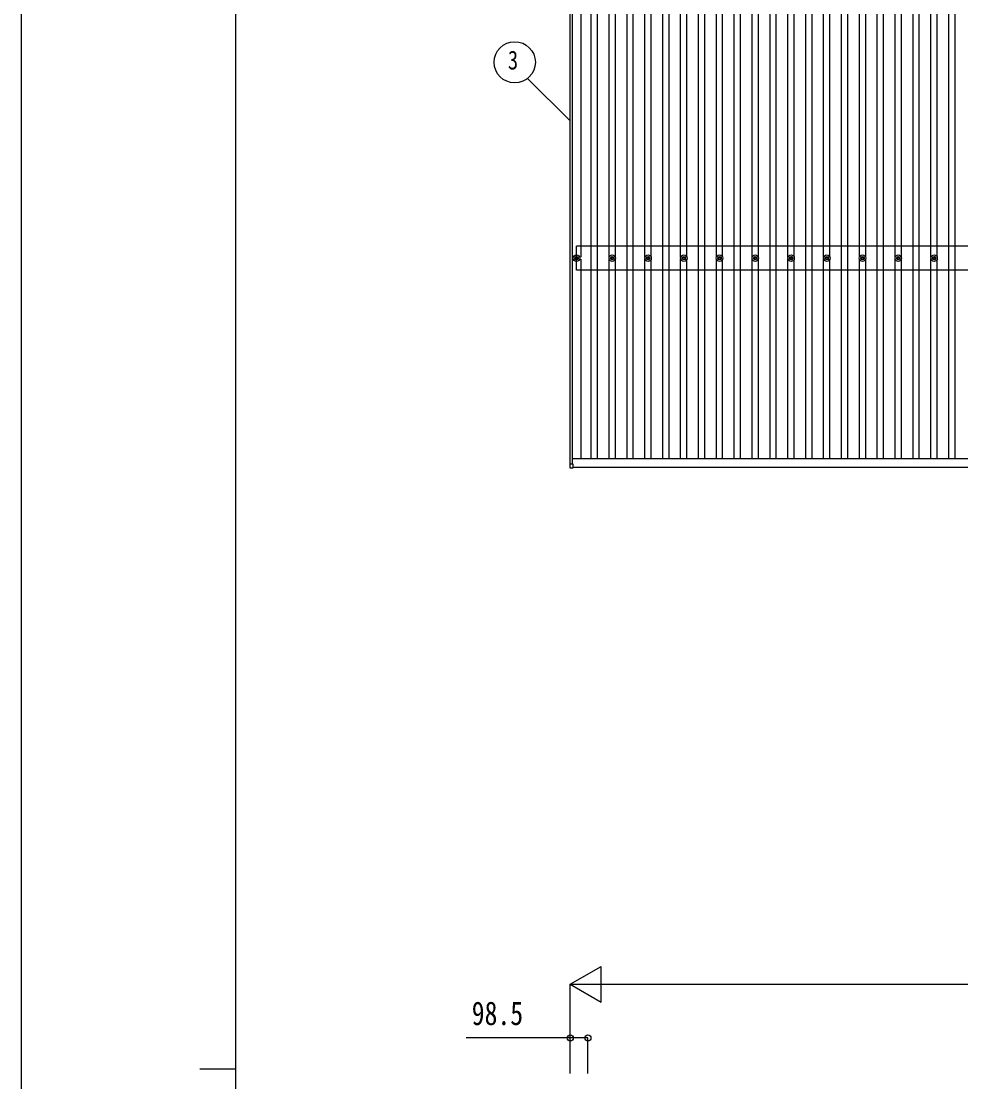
# Model space of a CAD drawing. Units: millimetres, scale not verified. Extents: x -16820 to 16820, y -11880 to 11880.
# Drawn here: x -16820 to -11564, y 428 to 6359 of the extents above; entities that cross this region are included whole.
import ezdxf
from ezdxf.enums import TextEntityAlignment as Align

# ---------------------------------------------------------------- set-up
doc = ezdxf.new("R2010")
doc.units = ezdxf.units.MM
doc.header["$LTSCALE"] = 50
for name, color, linetype in [('0-4_YKK_13', 4, 'Continuous'), ('0-5_YKK_A1', 4, 'Continuous'), ('0-6_YKK_D', 6, 'Continuous'), ('0-7_YKK_ZWAK', 7, 'Continuous')]:
    doc.layers.add(name, color=color, linetype=linetype)
doc.styles.add('ＭＳ ゴシック', font='')
doc.styles.get('ＭＳ ゴシック').set_extended_font_data('MS Gothic')

msp = doc.modelspace()

# ---------------------------------------------------------------- linework, layer by layer
at = {"layer": '0-4_YKK_13'}
for p, q in [((-13715.17, 5043.72), (-13715.17, 5039.3)), ((-13715.17, 5043.72), (-13715.17, 5039.3)), ((-13711.67, 5043.72), (-13711.67, 5039.3)), ((-13711.67, 5043.72), (-13711.67, 5039.3)), ((-13515.17, 5043.72), (-13515.17, 5039.3)), ((-13511.67, 5043.72), (-13511.67, 5039.3)), ((-13315.17, 5043.72), (-13315.17, 5039.3)), ((-13311.67, 5043.72), (-13311.67, 5039.3)), ((-13115.17, 5043.72), (-13115.17, 5039.3)), ((-13111.67, 5043.72), (-13111.67, 5039.3)), ((-12915.17, 5043.72), (-12915.17, 5039.3)), ((-12911.67, 5043.72), (-12911.67, 5039.3)), ((-12715.17, 5043.72), (-12715.17, 5039.3)), ((-12711.67, 5043.72), (-12711.67, 5039.3)), ((-12515.17, 5043.72), (-12515.17, 5039.3)), ((-12511.67, 5043.72), (-12511.67, 5039.3)), ((-12315.17, 5043.72), (-12315.17, 5039.3)), ((-12311.67, 5043.72), (-12311.67, 5039.3)), ((-12115.17, 5043.72), (-12115.17, 5039.3)), ((-12111.67, 5043.72), (-12111.67, 5039.3)), ((-11915.17, 5043.72), (-11915.17, 5039.3)), ((-11911.67, 5043.72), (-11911.67, 5039.3)), ((-11715.17, 5043.72), (-11715.17, 5039.3)), ((-11711.67, 5043.72), (-11711.67, 5039.3)), ((-13723.42, 5035.47), (-13719, 5035.47)), ((-13723.42, 5035.47), (-13719, 5035.47)), ((-13723.42, 5031.97), (-13719, 5031.97)), ((-13723.42, 5031.97), (-13719, 5031.97)), ((-13715.17, 5028.14), (-13715.17, 5023.72)), ((-13715.17, 5028.14), (-13715.17, 5023.72)), ((-13711.67, 5028.14), (-13711.67, 5023.72)), ((-13711.67, 5028.14), (-13711.67, 5023.72)), ((-13707.84, 5035.47), (-13703.42, 5035.47)), ((-13707.84, 5035.47), (-13703.42, 5035.47)), ((-13707.84, 5031.97), (-13703.42, 5031.97)), ((-13707.84, 5031.97), (-13703.42, 5031.97)), ((-13523.42, 5035.47), (-13519, 5035.47)), ((-13523.42, 5031.97), (-13519, 5031.97)), ((-13515.17, 5028.14), (-13515.17, 5023.72)), ((-13511.67, 5028.14), (-13511.67, 5023.72)), ((-13507.84, 5035.47), (-13503.42, 5035.47)), ((-13507.84, 5031.97), (-13503.42, 5031.97)), ((-13323.42, 5035.47), (-13319.01, 5035.47)), ((-13323.42, 5031.97), (-13319.01, 5031.97)), ((-13315.17, 5028.14), (-13315.17, 5023.72)), ((-13311.67, 5028.14), (-13311.67, 5023.72)), ((-13307.84, 5035.47), (-13303.43, 5035.47)), ((-13307.84, 5031.97), (-13303.43, 5031.97)), ((-13123.42, 5035.47), (-13119.01, 5035.47)), ((-13123.42, 5031.97), (-13119.01, 5031.97)), ((-13115.17, 5028.14), (-13115.17, 5023.72)), ((-13111.67, 5028.14), (-13111.67, 5023.72)), ((-13107.84, 5035.47), (-13103.43, 5035.47)), ((-13107.84, 5031.97), (-13103.43, 5031.97)), ((-12923.42, 5035.47), (-12919.01, 5035.47)), ((-12923.42, 5031.97), (-12919.01, 5031.97)), ((-12915.17, 5028.14), (-12915.17, 5023.72)), ((-12911.67, 5028.14), (-12911.67, 5023.72)), ((-12907.84, 5035.47), (-12903.43, 5035.47)), ((-12907.84, 5031.97), (-12903.43, 5031.97)), ((-12723.42, 5035.47), (-12719.01, 5035.47)), ((-12723.42, 5031.97), (-12719.01, 5031.97)), ((-12715.17, 5028.14), (-12715.17, 5023.72)), ((-12711.67, 5028.14), (-12711.67, 5023.72)), ((-12707.84, 5035.47), (-12703.43, 5035.47)), ((-12707.84, 5031.97), (-12703.43, 5031.97)), ((-12523.42, 5035.47), (-12519.01, 5035.47)), ((-12523.42, 5031.97), (-12519.01, 5031.97)), ((-12515.17, 5028.14), (-12515.17, 5023.72)), ((-12511.67, 5028.14), (-12511.67, 5023.72)), ((-12507.84, 5035.47), (-12503.43, 5035.47)), ((-12507.84, 5031.97), (-12503.43, 5031.97)), ((-12323.42, 5035.47), (-12319.01, 5035.47)), ((-12323.42, 5031.97), (-12319.01, 5031.97)), ((-12315.17, 5028.14), (-12315.17, 5023.72)), ((-12311.67, 5028.14), (-12311.67, 5023.72)), ((-12307.84, 5035.47), (-12303.43, 5035.47)), ((-12307.84, 5031.97), (-12303.43, 5031.97)), ((-12123.42, 5035.47), (-12119.01, 5035.47)), ((-12123.42, 5031.97), (-12119.01, 5031.97)), ((-12115.17, 5028.14), (-12115.17, 5023.72)), ((-12111.67, 5028.14), (-12111.67, 5023.72)), ((-12107.84, 5035.47), (-12103.43, 5035.47)), ((-12107.84, 5031.97), (-12103.43, 5031.97)), ((-11923.42, 5035.47), (-11919.01, 5035.47)), ((-11923.42, 5031.97), (-11919.01, 5031.97)), ((-11915.17, 5028.14), (-11915.17, 5023.72)), ((-11911.67, 5028.14), (-11911.67, 5023.72)), ((-11907.84, 5035.47), (-11903.43, 5035.47)), ((-11907.84, 5031.97), (-11903.43, 5031.97)), ((-11723.42, 5035.47), (-11719.01, 5035.47)), ((-11723.42, 5031.97), (-11719.01, 5031.97)), ((-11715.17, 5028.14), (-11715.17, 5023.72)), ((-11711.67, 5028.14), (-11711.67, 5023.72)), ((-11707.84, 5035.47), (-11703.43, 5035.47)), ((-11707.84, 5031.97), (-11703.43, 5031.97)), ((-13751.72, 3880.82), (-13751.72, 3862.82)), ((-13732.72, 3881.82), (-13750.72, 3881.82)), ((-13750.72, 3861.82), (-13732.72, 3861.82)), ((-13731.72, 3862.82), (-13731.72, 3880.82))]:
    msp.add_line(p, q, dxfattribs=at)
for centre, radius in [((-13713.42, 5033.72), 18.25), ((-13713.42, 5033.72), 18.25), ((-13713.42, 5033.72), 10.15), ((-13713.42, 5033.72), 10.15), ((-13513.42, 5033.72), 18.25), ((-13513.42, 5033.72), 10.15), ((-13313.42, 5033.72), 18.25), ((-13313.42, 5033.72), 10.15), ((-13113.42, 5033.72), 18.25), ((-13113.42, 5033.72), 10.15), ((-12913.42, 5033.72), 18.25), ((-12913.42, 5033.72), 10.15), ((-12713.42, 5033.72), 18.25), ((-12713.42, 5033.72), 10.15), ((-12513.42, 5033.72), 18.25), ((-12513.42, 5033.72), 10.15), ((-12313.42, 5033.72), 18.25), ((-12313.42, 5033.72), 10.15), ((-12113.42, 5033.72), 18.25), ((-12113.42, 5033.72), 10.15), ((-11913.42, 5033.72), 18.25), ((-11913.42, 5033.72), 10.15), ((-11713.42, 5033.72), 18.25), ((-11713.42, 5033.72), 10.15), ((-13713.42, 5033.72), 5.85), ((-13713.42, 5033.72), 5.85), ((-13713.42, 5033.72), 5.25), ((-13713.42, 5033.72), 5.25), ((-13513.42, 5033.72), 5.85), ((-13513.42, 5033.72), 5.25), ((-13313.42, 5033.72), 5.85), ((-13313.42, 5033.72), 5.25), ((-13113.42, 5033.72), 5.85), ((-13113.42, 5033.72), 5.25), ((-12913.42, 5033.72), 5.85), ((-12913.42, 5033.72), 5.25), ((-12713.42, 5033.72), 5.85), ((-12713.42, 5033.72), 5.25), ((-12513.42, 5033.72), 5.85), ((-12513.42, 5033.72), 5.25), ((-12313.42, 5033.72), 5.85), ((-12313.42, 5033.72), 5.25), ((-12113.42, 5033.72), 5.85), ((-12113.42, 5033.72), 5.25), ((-11913.42, 5033.72), 5.85), ((-11913.42, 5033.72), 5.25), ((-11713.42, 5033.72), 5.85), ((-11713.42, 5033.72), 5.25)]:
    msp.add_circle(centre, radius, dxfattribs=at)
for centre, start, end in [((-13750.72, 3880.82), 90, 180), ((-13750.72, 3862.82), 180, 270), ((-13732.72, 3880.82), 0, 90), ((-13732.72, 3862.82), 270, 0)]:
    msp.add_arc(centre, 1, start, end, dxfattribs=at)
at = {"layer": '0-5_YKK_A1'}
for p, q in [((-13748.42, 3881.78), (-13748.42, 9280.2)), ((-13736.42, 3881.78), (-13736.42, 9280.2)), ((-13686.92, 5038.9), (-13686.92, 9254.11)), ((-13630.92, 3913.1), (-13630.92, 9254.11)), ((-13595.92, 3913.1), (-13595.92, 9254.11)), ((-13430.92, 3913.1), (-13430.92, 9254.11)), ((-13395.92, 3913.1), (-13395.92, 9254.11)), ((-13230.92, 3913.1), (-13230.92, 9254.11)), ((-13195.92, 3913.1), (-13195.92, 9254.11)), ((-13030.92, 3913.1), (-13030.92, 9254.11)), ((-12995.92, 3913.1), (-12995.92, 9254.11)), ((-12830.92, 3913.1), (-12830.92, 9254.11)), ((-12795.92, 3913.1), (-12795.92, 9254.11)), ((-12630.92, 3913.1), (-12630.92, 9254.11)), ((-12595.92, 3913.1), (-12595.92, 9254.11)), ((-12430.92, 3913.1), (-12430.92, 9254.11)), ((-12395.92, 3913.1), (-12395.92, 9254.11)), ((-12230.92, 3913.1), (-12230.92, 9254.11)), ((-12195.92, 3913.1), (-12195.92, 9254.11)), ((-12030.92, 3913.1), (-12030.92, 9254.11)), ((-11995.92, 3913.1), (-11995.92, 9254.11)), ((-11830.92, 3913.1), (-11830.92, 9254.11)), ((-11795.92, 3913.1), (-11795.92, 9254.11)), ((-11630.92, 3913.1), (-11630.92, 9254.11)), ((-11595.92, 3913.1), (-11595.92, 9254.11)), ((-13530.92, 5038.9), (-13530.92, 8128.54)), ((-13495.92, 5038.9), (-13495.92, 8128.54)), ((-13330.92, 5038.9), (-13330.92, 8128.53)), ((-13295.92, 5038.9), (-13295.92, 8128.55)), ((-13130.92, 5038.9), (-13130.92, 8128.53)), ((-13095.92, 5038.9), (-13095.92, 8128.55)), ((-12930.92, 5038.9), (-12930.92, 8128.53)), ((-12895.92, 5038.9), (-12895.92, 8128.55)), ((-12730.92, 5038.9), (-12730.92, 8128.53)), ((-12695.92, 5038.9), (-12695.92, 8128.55)), ((-12530.92, 5038.9), (-12530.92, 8128.53)), ((-12495.92, 5038.9), (-12495.92, 8128.55)), ((-12330.92, 5038.9), (-12330.92, 8128.53)), ((-12295.92, 5038.9), (-12295.92, 8128.55)), ((-12130.92, 5038.9), (-12130.92, 8128.53)), ((-12095.92, 5038.9), (-12095.92, 8128.55)), ((-11930.92, 5038.9), (-11930.92, 8128.53)), ((-11895.92, 5038.9), (-11895.92, 8128.55)), ((-11730.92, 5038.9), (-11730.92, 8128.53)), ((-11695.92, 5038.9), (-11695.92, 8128.55)), ((-6513.42, 5100.72), (-13713.42, 5100.72)), ((-13713.42, 4966.72), (-13713.42, 5100.72)), ((-13686.92, 3913.1), (-13686.92, 5028.54)), ((-13530.92, 3913.1), (-13530.92, 5028.54)), ((-13495.92, 3913.1), (-13495.92, 5028.54)), ((-13330.92, 3913.1), (-13330.92, 5028.54)), ((-13295.92, 3913.1), (-13295.92, 5028.54)), ((-13130.92, 3913.1), (-13130.92, 5028.54)), ((-13095.92, 3913.1), (-13095.92, 5028.54)), ((-12930.92, 3913.1), (-12930.92, 5028.54)), ((-12895.92, 3913.1), (-12895.92, 5028.54)), ((-12730.92, 3913.1), (-12730.92, 5028.54)), ((-12695.92, 3913.1), (-12695.92, 5028.54)), ((-12530.92, 3913.1), (-12530.92, 5028.54)), ((-12495.92, 3913.1), (-12495.92, 5028.54)), ((-12330.92, 3913.1), (-12330.92, 5028.54)), ((-12295.92, 3913.1), (-12295.92, 5028.54)), ((-12130.92, 3913.1), (-12130.92, 5028.54)), ((-12095.92, 3913.1), (-12095.92, 5028.54)), ((-11930.92, 3913.1), (-11930.92, 5028.54)), ((-11895.92, 3913.1), (-11895.92, 5028.54)), ((-11730.92, 3913.1), (-11730.92, 5028.54)), ((-11695.92, 3913.1), (-11695.92, 5028.54)), ((-6513.42, 4966.72), (-13713.42, 4966.72)), ((-13736.42, 3913.1), (-8337.61, 3913.1)), ((-13731.72, 3865.12), (-8323.42, 3865.12))]:
    msp.add_line(p, q, dxfattribs=at)
at = {"layer": '0-6_YKK_D'}
for p, q in [((-13987.13, 6039.21), (-13749.07, 5801.15)), ((-13748.42, 973.11), (-13575.22, 1073.11)), ((-13575.22, 873.11), (-13575.22, 1073.11)), ((-13748.42, 473.11), (-13748.42, 974.11)), ((-13748.42, 973.11), (-13575.22, 873.11)), ((-13748.42, 973.11), (-13402.01, 973.11)), ((-13548.42, 973.11), (-6678.42, 973.11)), ((-13748.42, 473.11), (-13748.42, 674.11)), ((-13649.92, 473.11), (-13649.92, 674.11))]:
    msp.add_line(p, q, dxfattribs=at)
msp.add_lwpolyline([(-13649.92, 673.11), (-13748.42, 673.11), (-14331.62, 673.11)], dxfattribs=at)
for centre, radius in [((-14059.09, 6129.17), 115.2), ((-13748.42, 673.11), 17), ((-13649.92, 673.11), 17)]:
    msp.add_circle(centre, radius, dxfattribs=at)
at = {"layer": '0-7_YKK_ZWAK'}
for p, q in [((-15619.92, -10100), (-15619.92, 11100)), ((-15819.92, 500), (-15619.92, 500))]:
    msp.add_line(p, q, dxfattribs=at)
msp.add_lwpolyline([(-16820, -11880), (16820, -11880), (16820, 11880), (-16820, 11880)], close=True, dxfattribs=at)

# ---------------------------------------------------------------- texts
at = {"layer": '0-6_YKK_D', "style": 'ＭＳ ゴシック', "width": 0.8}
for s, height, p in [('3', 105.6, (-14097.49, 6057.17)), ('98.5', 132, (-14299.62, 705.11))]:
    msp.add_text(s, height=height, dxfattribs=at).set_placement(p, align=Align.BOTTOM_LEFT)

doc.saveas('drawing.dxf')
